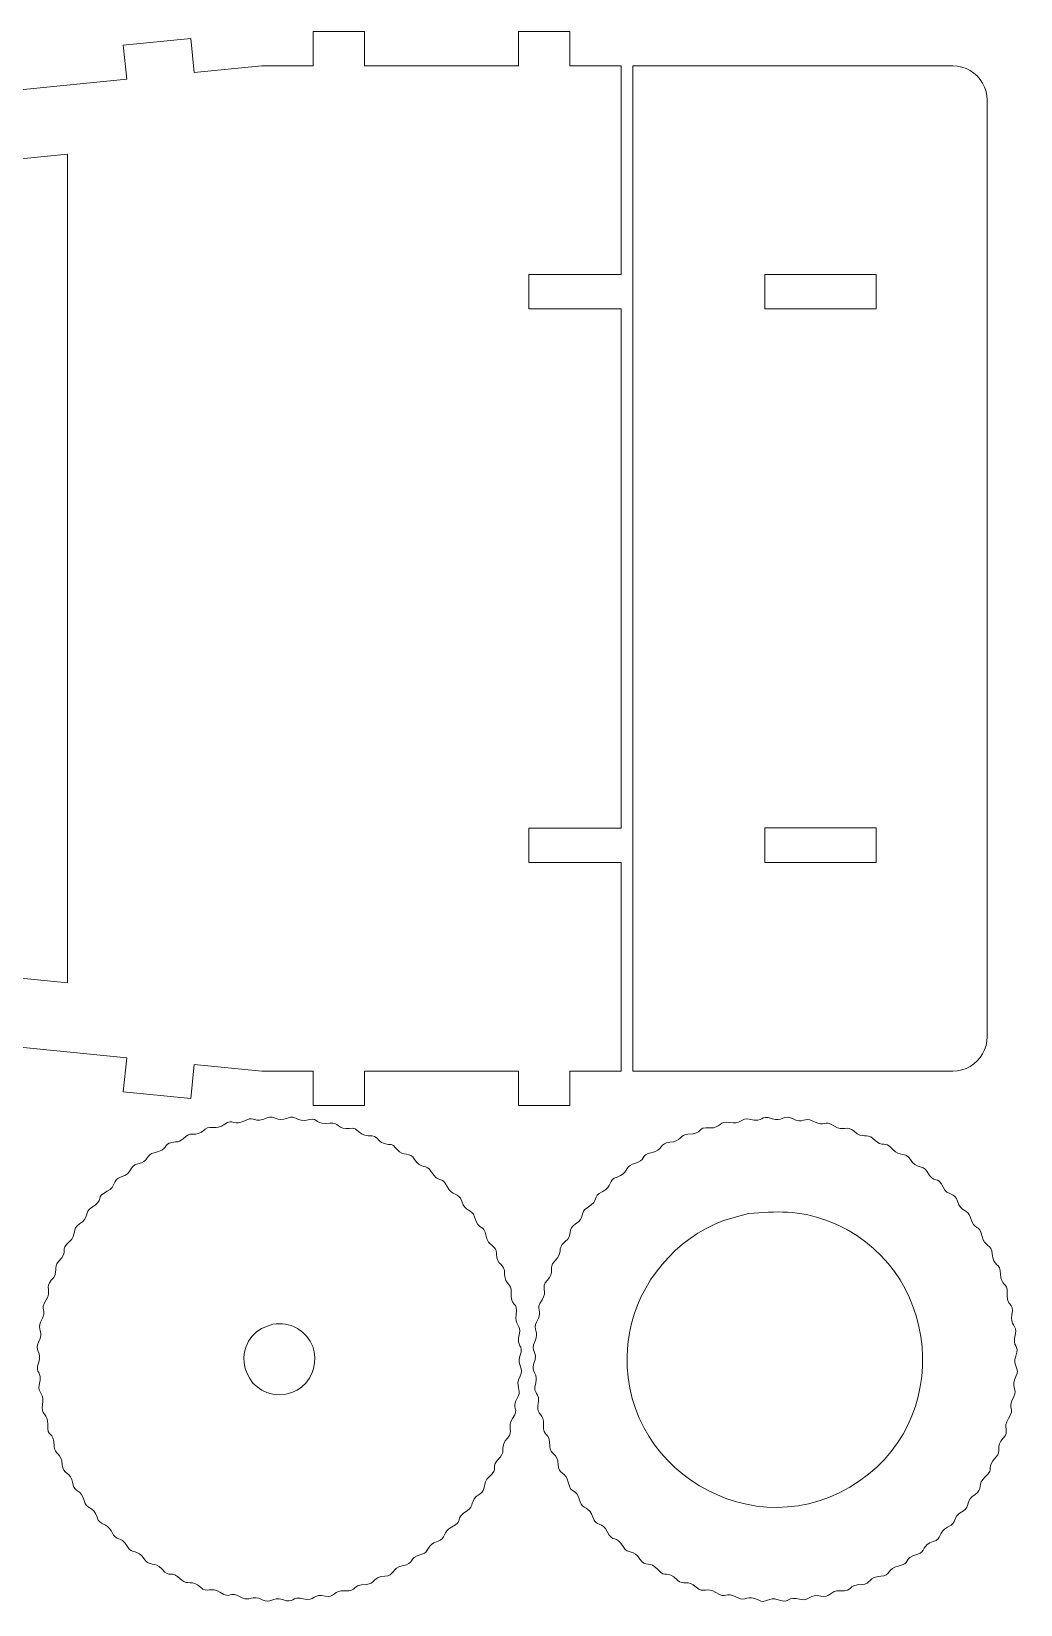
# Model space of a CAD drawing. Header units: millimetres. Extents: x -218 to 218, y -305 to 305.
# Drawn here: x -118.4 to -32.1, y -131.9 to 5.5 of the extents above; entities that cross this region are included whole.
import ezdxf

# ---------------------------------------------------------------- set-up
doc = ezdxf.new("R2010")
doc.units = ezdxf.units.MM
doc.header["$MEASUREMENT"] = 0
doc.layers.add('Camada 1', color=7, linetype='Continuous')

msp = doc.modelspace()

# ---------------------------------------------------------------- linework, layer by layer
at = {"layer": 'Camada 1', "lineweight": 9}
for points, knots in [([(-75.0229, -67.1122), (-75.0229, -67.1122), (-75.0229, -64.1122), (-75.0229, -64.1122), (-75.0229, -64.1122), (-75.0229, -64.1122), (-66.9587, -64.1122), (-66.9587, -64.1122), (-66.9587, -64.1122), (-66.9587, -64.1122), (-66.9587, -18.7803), (-66.9587, -18.7803), (-66.9587, -18.7803), (-66.9587, -18.7803), (-75.0229, -18.7803), (-75.0229, -18.7803), (-75.0229, -18.7803), (-75.0229, -18.7803), (-75.0229, -15.7802), (-75.0229, -15.7802), (-75.0229, -15.7802), (-75.0229, -15.7802), (-66.9587, -15.7802), (-66.9587, -15.7802), (-66.9587, -15.7802), (-66.9587, -15.7802), (-66.9586, 2.4597), (-66.9586, 2.4597), (-66.9586, 2.4597), (-66.9586, 2.4597), (-71.4412, 2.4597), (-71.4412, 2.4597), (-71.4412, 2.4597), (-71.4412, 2.4597), (-71.4412, 5.4597), (-71.4412, 5.4597), (-71.4412, 5.4597), (-71.4412, 5.4597), (-75.9237, 5.4597), (-75.9237, 5.4597), (-75.9237, 5.4597), (-75.9237, 5.4597), (-75.9237, 2.4597), (-75.9237, 2.4597), (-75.9237, 2.4597), (-75.9237, 2.4597), (-89.3713, 2.4597), (-89.3713, 2.4597), (-89.3713, 2.4597), (-89.3713, 2.4597), (-89.3713, 5.4597), (-89.3713, 5.4597), (-89.3713, 5.4597), (-89.3713, 5.4597), (-93.8538, 5.4597), (-93.8538, 5.4597), (-93.8538, 5.4597), (-93.8538, 5.4597), (-93.8538, 2.4597), (-93.8538, 2.4597), (-93.8538, 2.4597), (-93.8538, 2.4597), (-98.3364, 2.4597), (-98.3364, 2.4597), (-98.3364, 2.4597), (-98.3364, 2.4597), (-104.2365, 1.8708), (-104.2365, 1.8708), (-104.2365, 1.8708), (-104.2365, 1.8708), (-104.5345, 4.8561), (-104.5345, 4.8561), (-104.5345, 4.8561), (-104.5345, 4.8561), (-110.4348, 4.2671), (-110.4348, 4.2671), (-110.4348, 4.2671), (-110.4348, 4.2671), (-110.1368, 1.2819), (-110.1368, 1.2819), (-110.1368, 1.2819), (-110.1368, 1.2819), (-133.7377, -1.0738), (-133.7377, -1.0738), (-133.7377, -1.0738), (-133.7377, -1.0738), (-134.0357, 1.9115), (-134.0357, 1.9115), (-134.0357, 1.9115), (-134.0357, 1.9115), (-139.9359, 1.3225), (-139.9359, 1.3225), (-139.9359, 1.3225), (-139.9359, 1.3225), (-139.638, -1.6627), (-139.638, -1.6627), (-139.638, -1.6627), (-139.638, -1.6627), (-145.5382, -2.2516), (-145.5382, -2.2516), (-145.5382, -2.2516), (-145.5382, -2.2516), (-145.5382, -20.6681), (-145.5382, -20.6681), (-145.5382, -20.6681), (-145.5382, -20.6681), (-142.5382, -20.6681), (-142.5382, -20.6681), (-142.5382, -20.6681), (-142.5382, -20.6681), (-142.5382, -23.6681), (-142.5382, -23.6681), (-142.5382, -23.6681), (-142.5382, -23.6681), (-145.5382, -23.6681), (-145.5382, -23.6681), (-145.5382, -23.6681), (-145.5382, -23.6681), (-145.5382, -59.2244), (-145.5382, -59.2244), (-145.5382, -59.2244), (-145.5382, -59.2244), (-142.5382, -59.2244), (-142.5382, -59.2244), (-142.5382, -59.2244), (-142.5382, -59.2244), (-142.5382, -62.2244), (-142.5382, -62.2244), (-142.5382, -62.2244), (-142.5382, -62.2244), (-145.5382, -62.2244), (-145.5382, -62.2244), (-145.5382, -62.2244), (-145.5382, -62.2244), (-145.5382, -80.6409), (-145.5382, -80.6409), (-145.5382, -80.6409), (-145.5382, -80.6409), (-139.638, -81.2298), (-139.638, -81.2298), (-139.638, -81.2298), (-139.638, -81.2298), (-139.9359, -84.215), (-139.9359, -84.215), (-139.9359, -84.215), (-139.9359, -84.215), (-134.0357, -84.8039), (-134.0357, -84.8039), (-134.0357, -84.8039), (-134.0357, -84.8039), (-133.7377, -81.8187), (-133.7377, -81.8187), (-133.7377, -81.8187), (-133.7377, -81.8187), (-110.1368, -84.1744), (-110.1368, -84.1744), (-110.1368, -84.1744), (-110.1368, -84.1744), (-110.4348, -87.1596), (-110.4348, -87.1596), (-110.4348, -87.1596), (-110.4348, -87.1596), (-104.5345, -87.7485), (-104.5345, -87.7485), (-104.5345, -87.7485), (-104.5345, -87.7485), (-104.2365, -84.7633), (-104.2365, -84.7633), (-104.2365, -84.7633), (-104.2365, -84.7633), (-98.3364, -85.3522), (-98.3364, -85.3522), (-98.3364, -85.3522), (-98.3364, -85.3522), (-93.8538, -85.3522), (-93.8538, -85.3522), (-93.8538, -85.3522), (-93.8538, -85.3522), (-93.8538, -88.3523), (-93.8538, -88.3523), (-93.8538, -88.3523), (-93.8538, -88.3523), (-89.3713, -88.3523), (-89.3713, -88.3523), (-89.3713, -88.3523), (-89.3713, -88.3523), (-89.3713, -85.3522), (-89.3713, -85.3522), (-89.3713, -85.3522), (-89.3713, -85.3522), (-75.9237, -85.3522), (-75.9237, -85.3522), (-75.9237, -85.3522), (-75.9237, -85.3522), (-75.9237, -88.3523), (-75.9237, -88.3523), (-75.9237, -88.3523), (-75.9237, -88.3523), (-71.4412, -88.3523), (-71.4412, -88.3523), (-71.4412, -88.3523), (-71.4412, -88.3523), (-71.4412, -85.3522), (-71.4412, -85.3522), (-71.4412, -85.3522), (-71.4412, -85.3522), (-66.9586, -85.3522), (-66.9586, -85.3522), (-66.9586, -85.3522), (-66.9586, -85.3522), (-66.9587, -67.1122), (-66.9587, -67.1122), (-66.9587, -67.1122), (-66.9587, -67.1122), (-75.0229, -67.1122), (-75.0229, -67.1122)], [0, 0, 0, 0, 0.01818182, 0.01818182, 0.01818182, 0.01818182, 0.03636364, 0.03636364, 0.03636364, 0.03636364, 0.05454545, 0.05454545, 0.05454545, 0.05454545, 0.07272727, 0.07272727, 0.07272727, 0.07272727, 0.09090909, 0.09090909, 0.09090909, 0.09090909, 0.10909091, 0.10909091, 0.10909091, 0.10909091, 0.12727273, 0.12727273, 0.12727273, 0.12727273, 0.14545455, 0.14545455, 0.14545455, 0.14545455, 0.16363636, 0.16363636, 0.16363636, 0.16363636, 0.18181818, 0.18181818, 0.18181818, 0.18181818, 0.2, 0.2, 0.2, 0.2, 0.21818182, 0.21818182, 0.21818182, 0.21818182, 0.23636364, 0.23636364, 0.23636364, 0.23636364, 0.25454545, 0.25454545, 0.25454545, 0.25454545, 0.27272727, 0.27272727, 0.27272727, 0.27272727, 0.29090909, 0.29090909, 0.29090909, 0.29090909, 0.30909091, 0.30909091, 0.30909091, 0.30909091, 0.32727273, 0.32727273, 0.32727273, 0.32727273, 0.34545455, 0.34545455, 0.34545455, 0.34545455, 0.36363636, 0.36363636, 0.36363636, 0.36363636, 0.38181818, 0.38181818, 0.38181818, 0.38181818, 0.4, 0.4, 0.4, 0.4, 0.41818182, 0.41818182, 0.41818182, 0.41818182, 0.43636364, 0.43636364, 0.43636364, 0.43636364, 0.45454545, 0.45454545, 0.45454545, 0.45454545, 0.47272727, 0.47272727, 0.47272727, 0.47272727, 0.49090909, 0.49090909, 0.49090909, 0.49090909, 0.50909091, 0.50909091, 0.50909091, 0.50909091, 0.52727273, 0.52727273, 0.52727273, 0.52727273, 0.54545455, 0.54545455, 0.54545455, 0.54545455, 0.56363636, 0.56363636, 0.56363636, 0.56363636, 0.58181818, 0.58181818, 0.58181818, 0.58181818, 0.6, 0.6, 0.6, 0.6, 0.61818182, 0.61818182, 0.61818182, 0.61818182, 0.63636364, 0.63636364, 0.63636364, 0.63636364, 0.65454545, 0.65454545, 0.65454545, 0.65454545, 0.67272727, 0.67272727, 0.67272727, 0.67272727, 0.69090909, 0.69090909, 0.69090909, 0.69090909, 0.70909091, 0.70909091, 0.70909091, 0.70909091, 0.72727273, 0.72727273, 0.72727273, 0.72727273, 0.74545455, 0.74545455, 0.74545455, 0.74545455, 0.76363636, 0.76363636, 0.76363636, 0.76363636, 0.78181818, 0.78181818, 0.78181818, 0.78181818, 0.8, 0.8, 0.8, 0.8, 0.81818182, 0.81818182, 0.81818182, 0.81818182, 0.83636364, 0.83636364, 0.83636364, 0.83636364, 0.85454545, 0.85454545, 0.85454545, 0.85454545, 0.87272727, 0.87272727, 0.87272727, 0.87272727, 0.89090909, 0.89090909, 0.89090909, 0.89090909, 0.90909091, 0.90909091, 0.90909091, 0.90909091, 0.92727273, 0.92727273, 0.92727273, 0.92727273, 0.94545455, 0.94545455, 0.94545455, 0.94545455, 0.96363636, 0.96363636, 0.96363636, 0.96363636, 1, 1, 1, 1]), ([(-35.1038, -83.1176), (-35.1038, -83.1176), (-35.0272, -82.7327), (-35.0272, -82.7327), (-35.0272, -82.7327), (-35.0272, -82.7327), (-35.0016, -82.3411), (-35.0016, -82.3411), (-35.0016, -82.3411), (-35.0016, -82.3411), (-35.0016, -0.5513), (-35.0016, -0.5513), (-35.0016, -0.5513), (-35.0016, -0.5513), (-35.0272, -0.1598), (-35.0272, -0.1598), (-35.0272, -0.1598), (-35.0272, -0.1598), (-35.1038, 0.2251), (-35.1038, 0.2251), (-35.1038, 0.2251), (-35.1038, 0.2251), (-35.2298, 0.5967), (-35.2298, 0.5967), (-35.2298, 0.5967), (-35.2298, 0.5967), (-35.4035, 0.9487), (-35.4035, 0.9487), (-35.4035, 0.9487), (-35.4035, 0.9487), (-35.6215, 1.275), (-35.6215, 1.275), (-35.6215, 1.275), (-35.6215, 1.275), (-35.8803, 1.57), (-35.8803, 1.57), (-35.8803, 1.57), (-35.8803, 1.57), (-36.1753, 1.8287), (-36.1753, 1.8287), (-36.1753, 1.8287), (-36.1753, 1.8287), (-36.5016, 2.0468), (-36.5016, 2.0468), (-36.5016, 2.0468), (-36.5016, 2.0468), (-36.8535, 2.2203), (-36.8535, 2.2203), (-36.8535, 2.2203), (-36.8535, 2.2203), (-37.2251, 2.3465), (-37.2251, 2.3465), (-37.2251, 2.3465), (-37.2251, 2.3465), (-37.6099, 2.423), (-37.6099, 2.423), (-37.6099, 2.423), (-37.6099, 2.423), (-38.0016, 2.4487), (-38.0016, 2.4487), (-38.0016, 2.4487), (-38.0016, 2.4487), (-65.9586, 2.4486), (-65.9586, 2.4486), (-65.9586, 2.4486), (-65.9586, 2.4486), (-65.9586, -85.3412), (-65.9586, -85.3412), (-65.9586, -85.3412), (-65.9586, -85.3412), (-38.0016, -85.3412), (-38.0016, -85.3412), (-38.0016, -85.3412), (-38.0016, -85.3412), (-37.6099, -85.3155), (-37.6099, -85.3155), (-37.6099, -85.3155), (-37.6099, -85.3155), (-37.2251, -85.239), (-37.2251, -85.239), (-37.2251, -85.239), (-37.2251, -85.239), (-36.8535, -85.1128), (-36.8535, -85.1128), (-36.8535, -85.1128), (-36.8535, -85.1128), (-36.5016, -84.9392), (-36.5016, -84.9392), (-36.5016, -84.9392), (-36.5016, -84.9392), (-36.1753, -84.7212), (-36.1753, -84.7212), (-36.1753, -84.7212), (-36.1753, -84.7212), (-35.8803, -84.4625), (-35.8803, -84.4625), (-35.8803, -84.4625), (-35.8803, -84.4625), (-35.6215, -84.1674), (-35.6215, -84.1674), (-35.6215, -84.1674), (-35.6215, -84.1674), (-35.4035, -83.8412), (-35.4035, -83.8412), (-35.4035, -83.8412), (-35.4035, -83.8412), (-35.2298, -83.4892), (-35.2298, -83.4892), (-35.2298, -83.4892), (-35.2298, -83.4892), (-35.1038, -83.1176), (-35.1038, -83.1176)], [0, 0, 0, 0, 0.03448276, 0.03448276, 0.03448276, 0.03448276, 0.06896552, 0.06896552, 0.06896552, 0.06896552, 0.10344828, 0.10344828, 0.10344828, 0.10344828, 0.13793103, 0.13793103, 0.13793103, 0.13793103, 0.17241379, 0.17241379, 0.17241379, 0.17241379, 0.20689655, 0.20689655, 0.20689655, 0.20689655, 0.24137931, 0.24137931, 0.24137931, 0.24137931, 0.27586207, 0.27586207, 0.27586207, 0.27586207, 0.31034483, 0.31034483, 0.31034483, 0.31034483, 0.34482759, 0.34482759, 0.34482759, 0.34482759, 0.37931034, 0.37931034, 0.37931034, 0.37931034, 0.4137931, 0.4137931, 0.4137931, 0.4137931, 0.44827586, 0.44827586, 0.44827586, 0.44827586, 0.48275862, 0.48275862, 0.48275862, 0.48275862, 0.51724138, 0.51724138, 0.51724138, 0.51724138, 0.55172414, 0.55172414, 0.55172414, 0.55172414, 0.5862069, 0.5862069, 0.5862069, 0.5862069, 0.62068966, 0.62068966, 0.62068966, 0.62068966, 0.65517241, 0.65517241, 0.65517241, 0.65517241, 0.68965517, 0.68965517, 0.68965517, 0.68965517, 0.72413793, 0.72413793, 0.72413793, 0.72413793, 0.75862069, 0.75862069, 0.75862069, 0.75862069, 0.79310345, 0.79310345, 0.79310345, 0.79310345, 0.82758621, 0.82758621, 0.82758621, 0.82758621, 0.86206897, 0.86206897, 0.86206897, 0.86206897, 0.89655172, 0.89655172, 0.89655172, 0.89655172, 0.93103448, 0.93103448, 0.93103448, 0.93103448, 1, 1, 1, 1]), ([(-139.5382, -7.6827), (-139.5382, -7.6827), (-115.2888, -5.2623), (-115.2888, -5.2623), (-115.2888, -5.2623), (-115.2888, -5.2623), (-115.2888, -77.6302), (-115.2888, -77.6302), (-115.2888, -77.6302), (-115.2888, -77.6302), (-139.5382, -75.2098), (-139.5382, -75.2098), (-139.5382, -75.2098), (-139.5382, -75.2098), (-139.5382, -7.6827), (-139.5382, -7.6827)], [0, 0, 0, 0, 0.2, 0.2, 0.2, 0.2, 0.4, 0.4, 0.4, 0.4, 0.6, 0.6, 0.6, 0.6, 1, 1, 1, 1]), ([(-44.7095, -18.7805), (-44.7095, -18.7805), (-44.7095, -15.7805), (-44.7095, -15.7805), (-44.7095, -15.7805), (-44.7095, -15.7805), (-54.4176, -15.7805), (-54.4176, -15.7805), (-54.4176, -15.7805), (-54.4176, -15.7805), (-54.4176, -18.7805), (-54.4176, -18.7805), (-54.4176, -18.7805), (-54.4176, -18.7805), (-44.7095, -18.7805), (-44.7095, -18.7805)], [0, 0, 0, 0, 0.2, 0.2, 0.2, 0.2, 0.4, 0.4, 0.4, 0.4, 0.6, 0.6, 0.6, 0.6, 1, 1, 1, 1]), ([(-44.7095, -67.112), (-44.7095, -67.112), (-54.4176, -67.112), (-54.4176, -67.112), (-54.4176, -67.112), (-54.4176, -67.112), (-54.4176, -64.1119), (-54.4176, -64.1119), (-54.4176, -64.1119), (-54.4176, -64.1119), (-44.7095, -64.1119), (-44.7095, -64.1119), (-44.7095, -64.1119), (-44.7095, -64.1119), (-44.7095, -67.112), (-44.7095, -67.112)], [0, 0, 0, 0, 0.2, 0.2, 0.2, 0.2, 0.4, 0.4, 0.4, 0.4, 0.6, 0.6, 0.6, 0.6, 1, 1, 1, 1]), ([(-77.144, -103.1035), (-77.0945, -104.0152), (-76.5054, -103.9313), (-76.5559, -104.6033), (-76.5559, -104.6033), (-76.6665, -106.0752), (-75.9049, -105.388), (-76.1454, -106.633), (-76.1454, -106.633), (-76.3057, -107.463), (-75.6698, -107.6011), (-75.8349, -108.2421), (-75.8349, -108.2421), (-76.1923, -109.6296), (-75.3916, -109.0838), (-75.8, -110.2448), (-75.8, -110.2448), (-76.102, -111.1034), (-75.3841, -111.2687), (-75.7879, -112.0039), (-75.7879, -112.0039), (-76.2755, -112.8916), (-75.6189, -113.1329), (-75.9632, -113.7461), (-75.9632, -113.7461), (-76.6666, -114.9989), (-75.7525, -114.6727), (-76.4478, -115.6897), (-76.4478, -115.6897), (-76.9616, -116.4412), (-76.312, -116.7879), (-76.8922, -117.3926), (-76.8922, -117.3926), (-77.5947, -118.1249), (-77.02, -118.5259), (-77.5122, -119.0299), (-77.5122, -119.0299), (-78.5154, -120.0572), (-77.5487, -119.9775), (-78.4821, -120.7815), (-78.4821, -120.7815), (-79.1731, -121.3767), (-78.6372, -121.8785), (-79.3531, -122.3116), (-79.3531, -122.3116), (-80.2209, -122.8365), (-79.77, -123.3744), (-80.3771, -123.733), (-80.3771, -123.733), (-81.6128, -124.463), (-80.6553, -124.64), (-81.7679, -125.1736), (-81.7679, -125.1736), (-82.5885, -125.5672), (-82.199, -126.1932), (-83.0037, -126.4261), (-83.0037, -126.4261), (-83.977, -126.7078), (-83.6814, -127.3451), (-84.3606, -127.5341), (-84.3606, -127.5341), (-85.7422, -127.9185), (-84.8631, -128.3367), (-86.0761, -128.5657), (-86.0761, -128.5657), (-86.9712, -128.7347), (-86.7561, -129.4372), (-87.5933, -129.4559), (-87.5933, -129.4559), (-88.6048, -129.4785), (-88.4894, -130.1676), (-89.1917, -130.1746), (-89.1917, -130.1746), (-90.6265, -130.1889), (-89.8862, -130.8204), (-91.1164, -130.7269), (-91.1164, -130.7269), (-92.0239, -130.6579), (-91.9987, -131.3931), (-92.8121, -131.1943), (-92.8121, -131.1943), (-93.7959, -130.9539), (-93.8615, -131.6499), (-94.5416, -131.4751), (-94.5416, -131.4751), (-95.9308, -131.1181), (-95.3819, -131.919), (-96.5443, -131.51), (-96.5443, -131.51), (-97.4023, -131.2081), (-97.5689, -131.9255), (-98.3034, -131.5221), (-98.3034, -131.5221), (-99.1914, -131.0344), (-99.4328, -131.6912), (-100.0457, -131.3468), (-100.0457, -131.3468), (-101.2975, -130.6434), (-100.9718, -131.5574), (-101.9891, -130.8621), (-101.9891, -130.8621), (-102.7404, -130.3486), (-103.0882, -130.9976), (-103.6921, -130.4178), (-103.6921, -130.4178), (-104.4232, -129.7159), (-104.8255, -130.2897), (-105.3294, -129.7978), (-105.3294, -129.7978), (-106.3565, -128.7951), (-106.2786, -129.7602), (-107.0811, -128.828), (-107.0811, -128.828), (-107.6756, -128.1374), (-108.1788, -128.6723), (-108.611, -127.9567), (-108.611, -127.9567), (-109.135, -127.0895), (-109.6742, -127.54), (-110.0325, -126.9328), (-110.0325, -126.9328), (-110.7611, -125.6981), (-110.94, -126.6541), (-111.4732, -125.542), (-111.4732, -125.542), (-111.8665, -124.7217), (-112.4912, -125.1122), (-112.7255, -124.3063), (-112.7255, -124.3063), (-113.0217, -123.2873), (-113.6699, -123.6808), (-113.8535, -122.861), (-113.8535, -122.861), (-114.0802, -121.8486), (-114.7353, -122.1833), (-114.8483, -121.3571), (-114.8483, -121.3571), (-114.9941, -120.2903), (-115.7359, -120.5939), (-115.7555, -119.7166), (-115.7555, -119.7166), (-115.7781, -118.7053), (-116.4671, -118.8205), (-116.474, -118.1184), (-116.474, -118.1184), (-116.4884, -116.6838), (-117.1208, -117.4226), (-117.0266, -116.1935), (-117.0266, -116.1935), (-116.9571, -115.2873), (-117.6923, -115.3116), (-117.4937, -114.4981), (-117.4937, -114.4981), (-117.2538, -113.5146), (-117.9496, -113.4484), (-117.7745, -112.7685), (-117.7745, -112.7685), (-117.4174, -111.3809), (-118.2185, -111.928), (-117.8096, -110.7658), (-117.8096, -110.7658), (-117.508, -109.9087), (-118.2249, -109.74), (-117.8218, -109.0065), (-117.8218, -109.0065), (-117.3336, -108.1182), (-117.9912, -107.8776), (-117.6463, -107.2644), (-117.6463, -107.2644), (-116.9434, -106.0147), (-117.8566, -106.3365), (-117.1618, -105.3207), (-117.1618, -105.3207), (-116.6478, -104.5694), (-117.2975, -104.2219), (-116.7172, -103.618), (-116.7172, -103.618), (-116.0158, -102.888), (-116.5895, -102.4841), (-116.0973, -101.9806), (-116.0973, -101.9806), (-115.0947, -100.9547), (-116.0601, -101.0324), (-115.1275, -100.2289), (-115.1275, -100.2289), (-114.4367, -99.6337), (-114.9726, -99.1323), (-114.2564, -98.6988), (-114.2564, -98.6988), (-113.3879, -98.1731), (-113.8402, -97.6367), (-113.2324, -97.2776), (-113.2324, -97.2776), (-111.9967, -96.5476), (-112.955, -96.3711), (-111.8416, -95.8368), (-111.8416, -95.8368), (-111.0215, -95.4433), (-111.4108, -94.8176), (-110.6059, -94.5842), (-110.6059, -94.5842), (-109.5862, -94.2885), (-109.9804, -93.6399), (-109.1604, -93.4564), (-109.1604, -93.4564), (-108.1942, -93.2402), (-108.4334, -92.6039), (-107.7465, -92.4738), (-107.7465, -92.4738), (-106.4834, -92.2345), (-106.9212, -91.7045), (-106.2051, -91.5691), (-106.2051, -91.5691), (-105.6705, -91.468), (-105.6443, -91.6935), (-104.9687, -91.0573), (-104.9687, -91.0573), (-104.4123, -90.5334), (-104.2876, -91.2353), (-103.2749, -90.4308), (-103.2749, -90.4308), (-102.7234, -89.9926), (-102.3825, -90.6056), (-101.5811, -89.9834), (-101.5811, -89.9834), (-100.8506, -89.4163), (-100.8623, -90.2562), (-99.6569, -89.6071), (-99.6569, -89.6071), (-98.9836, -89.2445), (-99.0468, -89.9544), (-97.8583, -89.4399), (-97.8583, -89.4399), (-97.2115, -89.1599), (-97.0419, -89.8407), (-96.1072, -89.4466), (-96.1072, -89.4466), (-95.2534, -89.0866), (-95.481, -89.8961), (-94.1511, -89.5813), (-94.1511, -89.5813), (-93.4081, -89.4054), (-93.6507, -90.0727), (-92.3697, -89.8847), (-92.3697, -89.8847), (-91.6733, -89.7825), (-91.686, -90.4823), (-90.6804, -90.3446), (-90.6804, -90.3446), (-89.8501, -90.2309), (-89.9514, -90.9602), (-89.0414, -90.9857), (-89.0414, -90.9857), (-87.9877, -91.0152), (-88.4274, -91.4222), (-87.6284, -91.6719), (-87.6284, -91.6719), (-86.9857, -91.8728), (-87.0883, -91.5326), (-86.5284, -92.1827), (-86.5284, -92.1827), (-85.9337, -92.8732), (-85.4312, -92.3376), (-84.9984, -93.0537), (-84.9984, -93.0537), (-84.4743, -93.9207), (-83.9353, -93.4709), (-83.5769, -94.0776), (-83.5769, -94.0776), (-82.8465, -95.3136), (-82.6702, -94.3555), (-82.1363, -95.4685), (-82.1363, -95.4685), (-81.743, -96.2885), (-81.1168, -95.8994), (-80.8838, -96.7042), (-80.8838, -96.7042), (-80.6016, -97.6785), (-79.9657, -97.381), (-79.7762, -98.0609), (-79.7762, -98.0609), (-79.3915, -99.4415), (-78.9733, -98.5659), (-78.7442, -99.7766), (-78.7442, -99.7766), (-78.5748, -100.6719), (-77.8728, -100.4566), (-77.854, -101.2938), (-77.854, -101.2938), (-77.8287, -102.4202), (-77.0996, -102.0251), (-77.144, -103.1035)], [0, 0, 0, 0, 0.01351351, 0.01351351, 0.01351351, 0.01351351, 0.02702703, 0.02702703, 0.02702703, 0.02702703, 0.04054054, 0.04054054, 0.04054054, 0.04054054, 0.05405405, 0.05405405, 0.05405405, 0.05405405, 0.06756757, 0.06756757, 0.06756757, 0.06756757, 0.08108108, 0.08108108, 0.08108108, 0.08108108, 0.09459459, 0.09459459, 0.09459459, 0.09459459, 0.10810811, 0.10810811, 0.10810811, 0.10810811, 0.12162162, 0.12162162, 0.12162162, 0.12162162, 0.13513514, 0.13513514, 0.13513514, 0.13513514, 0.14864865, 0.14864865, 0.14864865, 0.14864865, 0.16216216, 0.16216216, 0.16216216, 0.16216216, 0.17567568, 0.17567568, 0.17567568, 0.17567568, 0.18918919, 0.18918919, 0.18918919, 0.18918919, 0.2027027, 0.2027027, 0.2027027, 0.2027027, 0.21621622, 0.21621622, 0.21621622, 0.21621622, 0.22972973, 0.22972973, 0.22972973, 0.22972973, 0.24324324, 0.24324324, 0.24324324, 0.24324324, 0.25675676, 0.25675676, 0.25675676, 0.25675676, 0.27027027, 0.27027027, 0.27027027, 0.27027027, 0.28378378, 0.28378378, 0.28378378, 0.28378378, 0.2972973, 0.2972973, 0.2972973, 0.2972973, 0.31081081, 0.31081081, 0.31081081, 0.31081081, 0.32432432, 0.32432432, 0.32432432, 0.32432432, 0.33783784, 0.33783784, 0.33783784, 0.33783784, 0.35135135, 0.35135135, 0.35135135, 0.35135135, 0.36486486, 0.36486486, 0.36486486, 0.36486486, 0.37837838, 0.37837838, 0.37837838, 0.37837838, 0.39189189, 0.39189189, 0.39189189, 0.39189189, 0.40540541, 0.40540541, 0.40540541, 0.40540541, 0.41891892, 0.41891892, 0.41891892, 0.41891892, 0.43243243, 0.43243243, 0.43243243, 0.43243243, 0.44594595, 0.44594595, 0.44594595, 0.44594595, 0.45945946, 0.45945946, 0.45945946, 0.45945946, 0.47297297, 0.47297297, 0.47297297, 0.47297297, 0.48648649, 0.48648649, 0.48648649, 0.48648649, 0.5, 0.5, 0.5, 0.5, 0.51351351, 0.51351351, 0.51351351, 0.51351351, 0.52702703, 0.52702703, 0.52702703, 0.52702703, 0.54054054, 0.54054054, 0.54054054, 0.54054054, 0.55405405, 0.55405405, 0.55405405, 0.55405405, 0.56756757, 0.56756757, 0.56756757, 0.56756757, 0.58108108, 0.58108108, 0.58108108, 0.58108108, 0.59459459, 0.59459459, 0.59459459, 0.59459459, 0.60810811, 0.60810811, 0.60810811, 0.60810811, 0.62162162, 0.62162162, 0.62162162, 0.62162162, 0.63513514, 0.63513514, 0.63513514, 0.63513514, 0.64864865, 0.64864865, 0.64864865, 0.64864865, 0.66216216, 0.66216216, 0.66216216, 0.66216216, 0.67567568, 0.67567568, 0.67567568, 0.67567568, 0.68918919, 0.68918919, 0.68918919, 0.68918919, 0.7027027, 0.7027027, 0.7027027, 0.7027027, 0.71621622, 0.71621622, 0.71621622, 0.71621622, 0.72972973, 0.72972973, 0.72972973, 0.72972973, 0.74324324, 0.74324324, 0.74324324, 0.74324324, 0.75675676, 0.75675676, 0.75675676, 0.75675676, 0.77027027, 0.77027027, 0.77027027, 0.77027027, 0.78378378, 0.78378378, 0.78378378, 0.78378378, 0.7972973, 0.7972973, 0.7972973, 0.7972973, 0.81081081, 0.81081081, 0.81081081, 0.81081081, 0.82432432, 0.82432432, 0.82432432, 0.82432432, 0.83783784, 0.83783784, 0.83783784, 0.83783784, 0.85135135, 0.85135135, 0.85135135, 0.85135135, 0.86486486, 0.86486486, 0.86486486, 0.86486486, 0.87837838, 0.87837838, 0.87837838, 0.87837838, 0.89189189, 0.89189189, 0.89189189, 0.89189189, 0.90540541, 0.90540541, 0.90540541, 0.90540541, 0.91891892, 0.91891892, 0.91891892, 0.91891892, 0.93243243, 0.93243243, 0.93243243, 0.93243243, 0.94594595, 0.94594595, 0.94594595, 0.94594595, 0.95945946, 0.95945946, 0.95945946, 0.95945946, 0.97297297, 0.97297297, 0.97297297, 0.97297297, 1, 1, 1, 1]), ([(-33.8574, -103.115), (-33.8079, -104.0263), (-33.2187, -103.9427), (-33.2692, -104.6147), (-33.2692, -104.6147), (-33.3798, -106.0862), (-32.6183, -105.4), (-32.8587, -106.6445), (-32.8587, -106.6445), (-33.0191, -107.4748), (-32.3833, -107.6122), (-32.5483, -108.2535), (-32.5483, -108.2535), (-32.9055, -109.6416), (-32.1048, -109.0952), (-32.5134, -110.2562), (-32.5134, -110.2562), (-32.8153, -111.1142), (-32.0976, -111.2807), (-32.5012, -112.0154), (-32.5012, -112.0154), (-32.989, -112.9033), (-32.3322, -113.1444), (-32.6766, -113.7575), (-32.6766, -113.7575), (-33.38, -115.0096), (-32.4661, -114.6844), (-33.1612, -115.7011), (-33.1612, -115.7011), (-33.675, -116.4528), (-33.0255, -116.7994), (-33.6056, -117.404), (-33.6056, -117.404), (-34.3081, -118.1362), (-33.7335, -118.5374), (-34.2255, -119.0413), (-34.2255, -119.0413), (-35.2288, -120.0685), (-34.2621, -119.9884), (-35.1955, -120.7929), (-35.1955, -120.7929), (-35.8865, -121.3884), (-35.3509, -121.8904), (-36.0665, -122.3231), (-36.0665, -122.3231), (-36.9344, -122.8479), (-36.4834, -123.3857), (-37.0904, -123.7444), (-37.0904, -123.7444), (-38.3262, -124.4747), (-37.3689, -124.6516), (-38.4813, -125.185), (-38.4813, -125.185), (-39.3017, -125.5783), (-38.9124, -126.2045), (-39.717, -126.4375), (-39.717, -126.4375), (-40.6904, -126.7195), (-40.3947, -127.3564), (-41.0739, -127.5455), (-41.0739, -127.5455), (-42.4556, -127.9302), (-41.5773, -128.3486), (-42.7895, -128.5772), (-42.7895, -128.5772), (-43.6843, -128.7459), (-43.4695, -129.4486), (-44.3067, -129.4674), (-44.3067, -129.4674), (-45.319, -129.4901), (-45.2023, -130.179), (-45.9051, -130.186), (-45.9051, -130.186), (-47.3396, -130.2003), (-46.5996, -130.8318), (-47.8298, -130.7383), (-47.8298, -130.7383), (-48.7371, -130.6693), (-48.7118, -131.4043), (-49.5255, -131.2058), (-49.5255, -131.2058), (-50.5103, -130.9655), (-50.5743, -131.6613), (-51.255, -131.4865), (-51.255, -131.4865), (-52.6446, -131.1296), (-52.0947, -131.9303), (-53.2576, -131.5214), (-53.2576, -131.5214), (-54.1158, -131.2197), (-54.2831, -131.9369), (-55.0168, -131.5335), (-55.0168, -131.5335), (-55.9038, -131.0459), (-56.1468, -131.7026), (-56.7591, -131.3581), (-56.7591, -131.3581), (-58.0087, -130.6551), (-57.6868, -131.5682), (-58.7026, -130.8736), (-58.7026, -130.8736), (-59.4538, -130.3599), (-59.8008, -131.009), (-60.4053, -130.4293), (-60.4053, -130.4293), (-61.138, -129.7269), (-61.5384, -130.3015), (-62.0427, -129.8092), (-62.0427, -129.8092), (-63.0697, -128.8066), (-62.9921, -129.7715), (-63.7944, -128.8395), (-63.7944, -128.8395), (-64.3889, -128.1489), (-64.8922, -128.6836), (-65.3245, -127.9682), (-65.3245, -127.9682), (-65.8488, -127.1004), (-66.387, -127.5518), (-66.7458, -126.9443), (-66.7458, -126.9443), (-67.4753, -125.7092), (-67.653, -126.6658), (-68.1866, -125.5534), (-68.1866, -125.5534), (-68.58, -124.7331), (-69.2049, -125.123), (-69.439, -124.3178), (-69.439, -124.3178), (-69.7223, -123.3433), (-70.3573, -123.6407), (-70.5469, -122.9611), (-70.5469, -122.9611), (-70.9332, -121.5764), (-71.3486, -122.4605), (-71.5786, -121.2451), (-71.5786, -121.2451), (-71.748, -120.35), (-72.4501, -120.5653), (-72.4687, -119.728), (-72.4687, -119.728), (-72.4914, -118.7167), (-73.1807, -118.8321), (-73.1875, -118.1298), (-73.1875, -118.1298), (-73.2015, -116.695), (-73.833, -117.4365), (-73.7399, -116.205), (-73.7399, -116.205), (-73.675, -115.3465), (-74.3579, -115.2873), (-74.2298, -114.6031), (-74.2298, -114.6031), (-73.9592, -113.1563), (-74.7351, -113.7722), (-74.425, -112.5782), (-74.425, -112.5782), (-74.2169, -111.7762), (-74.8226, -111.5981), (-74.6044, -110.9765), (-74.6044, -110.9765), (-74.1161, -109.5855), (-75.031, -110.0486), (-74.4751, -108.9091), (-74.4751, -108.9091), (-74.1047, -108.1498), (-74.6844, -107.8537), (-74.3596, -107.2758), (-74.3596, -107.2758), (-73.6568, -106.0254), (-74.5699, -106.3475), (-73.8752, -105.3322), (-73.8752, -105.3322), (-73.3611, -104.5808), (-74.011, -104.2342), (-73.4305, -103.6293), (-73.4305, -103.6293), (-72.729, -102.8983), (-73.3029, -102.4958), (-72.8107, -101.992), (-72.8107, -101.992), (-71.8079, -100.9657), (-72.7736, -101.0437), (-71.8409, -100.2403), (-71.8409, -100.2403), (-71.1502, -99.6454), (-71.6855, -99.1431), (-70.9699, -98.7102), (-70.9699, -98.7102), (-70.1012, -98.1848), (-70.5536, -97.6482), (-69.9458, -97.2889), (-69.9458, -97.2889), (-68.7107, -96.5588), (-69.6654, -96.3809), (-68.555, -95.8482), (-68.555, -95.8482), (-67.7352, -95.4549), (-68.124, -94.8291), (-67.3192, -94.5956), (-67.3192, -94.5956), (-66.3442, -94.3127), (-66.6424, -93.6772), (-65.9624, -93.4878), (-65.9624, -93.4878), (-64.58, -93.1027), (-65.46, -92.685), (-64.2466, -92.4561), (-64.2466, -92.4561), (-63.3524, -92.2874), (-63.5663, -91.5844), (-62.7293, -91.5661), (-62.7293, -91.5661), (-61.7174, -91.5439), (-61.8338, -90.8538), (-61.1312, -90.8472), (-61.1312, -90.8472), (-59.6981, -90.8337), (-60.4367, -90.2016), (-59.2065, -90.2948), (-59.2065, -90.2948), (-58.2983, -90.3636), (-58.325, -89.6287), (-57.5106, -89.8279), (-57.5106, -89.8279), (-56.5264, -90.0686), (-56.4623, -89.3718), (-55.7811, -89.5466), (-55.7811, -89.5466), (-54.3902, -89.9035), (-54.942, -89.1025), (-53.7786, -89.5118), (-53.7786, -89.5118), (-52.9207, -89.8136), (-52.7548, -89.0962), (-52.0194, -89.4996), (-52.0194, -89.4996), (-51.1302, -89.9873), (-50.8898, -89.3307), (-50.2772, -89.6751), (-50.2772, -89.6751), (-49.0269, -90.3779), (-49.3491, -89.4649), (-48.3337, -90.1596), (-48.3337, -90.1596), (-47.5825, -90.6735), (-47.2349, -90.0236), (-46.6307, -90.6042), (-46.6307, -90.6042), (-45.901, -91.3052), (-45.4963, -90.7326), (-44.9932, -91.2241), (-44.9932, -91.2241), (-43.9671, -92.2265), (-44.0445, -91.2612), (-43.2417, -92.194), (-43.2417, -92.194), (-42.6473, -92.8847), (-42.1449, -92.3489), (-41.7118, -93.0651), (-41.7118, -93.0651), (-41.1873, -93.9325), (-40.6492, -93.4819), (-40.2904, -94.0891), (-40.2904, -94.0891), (-39.5605, -95.3243), (-39.3835, -94.3672), (-38.8497, -95.4799), (-38.8497, -95.4799), (-38.4563, -96.3), (-37.8303, -95.9105), (-37.5971, -96.7157), (-37.5971, -96.7157), (-37.3153, -97.6895), (-36.6788, -97.3929), (-36.4895, -98.0723), (-36.4895, -98.0723), (-36.105, -99.4526), (-35.6858, -98.5784), (-35.4575, -99.7879), (-35.4575, -99.7879), (-35.2889, -100.6822), (-34.5861, -100.4683), (-34.5673, -101.3052), (-34.5673, -101.3052), (-34.542, -102.4316), (-33.813, -102.0365), (-33.8574, -103.115)], [0, 0, 0, 0, 0.01369863, 0.01369863, 0.01369863, 0.01369863, 0.02739726, 0.02739726, 0.02739726, 0.02739726, 0.04109589, 0.04109589, 0.04109589, 0.04109589, 0.05479452, 0.05479452, 0.05479452, 0.05479452, 0.06849315, 0.06849315, 0.06849315, 0.06849315, 0.08219178, 0.08219178, 0.08219178, 0.08219178, 0.09589041, 0.09589041, 0.09589041, 0.09589041, 0.10958904, 0.10958904, 0.10958904, 0.10958904, 0.12328767, 0.12328767, 0.12328767, 0.12328767, 0.1369863, 0.1369863, 0.1369863, 0.1369863, 0.15068493, 0.15068493, 0.15068493, 0.15068493, 0.16438356, 0.16438356, 0.16438356, 0.16438356, 0.17808219, 0.17808219, 0.17808219, 0.17808219, 0.19178082, 0.19178082, 0.19178082, 0.19178082, 0.20547945, 0.20547945, 0.20547945, 0.20547945, 0.21917808, 0.21917808, 0.21917808, 0.21917808, 0.23287671, 0.23287671, 0.23287671, 0.23287671, 0.24657534, 0.24657534, 0.24657534, 0.24657534, 0.26027397, 0.26027397, 0.26027397, 0.26027397, 0.2739726, 0.2739726, 0.2739726, 0.2739726, 0.28767123, 0.28767123, 0.28767123, 0.28767123, 0.30136986, 0.30136986, 0.30136986, 0.30136986, 0.31506849, 0.31506849, 0.31506849, 0.31506849, 0.32876712, 0.32876712, 0.32876712, 0.32876712, 0.34246575, 0.34246575, 0.34246575, 0.34246575, 0.35616438, 0.35616438, 0.35616438, 0.35616438, 0.36986301, 0.36986301, 0.36986301, 0.36986301, 0.38356164, 0.38356164, 0.38356164, 0.38356164, 0.39726027, 0.39726027, 0.39726027, 0.39726027, 0.4109589, 0.4109589, 0.4109589, 0.4109589, 0.42465753, 0.42465753, 0.42465753, 0.42465753, 0.43835616, 0.43835616, 0.43835616, 0.43835616, 0.45205479, 0.45205479, 0.45205479, 0.45205479, 0.46575342, 0.46575342, 0.46575342, 0.46575342, 0.47945205, 0.47945205, 0.47945205, 0.47945205, 0.49315068, 0.49315068, 0.49315068, 0.49315068, 0.50684932, 0.50684932, 0.50684932, 0.50684932, 0.52054795, 0.52054795, 0.52054795, 0.52054795, 0.53424658, 0.53424658, 0.53424658, 0.53424658, 0.54794521, 0.54794521, 0.54794521, 0.54794521, 0.56164384, 0.56164384, 0.56164384, 0.56164384, 0.57534247, 0.57534247, 0.57534247, 0.57534247, 0.5890411, 0.5890411, 0.5890411, 0.5890411, 0.60273973, 0.60273973, 0.60273973, 0.60273973, 0.61643836, 0.61643836, 0.61643836, 0.61643836, 0.63013699, 0.63013699, 0.63013699, 0.63013699, 0.64383562, 0.64383562, 0.64383562, 0.64383562, 0.65753425, 0.65753425, 0.65753425, 0.65753425, 0.67123288, 0.67123288, 0.67123288, 0.67123288, 0.68493151, 0.68493151, 0.68493151, 0.68493151, 0.69863014, 0.69863014, 0.69863014, 0.69863014, 0.71232877, 0.71232877, 0.71232877, 0.71232877, 0.7260274, 0.7260274, 0.7260274, 0.7260274, 0.73972603, 0.73972603, 0.73972603, 0.73972603, 0.75342466, 0.75342466, 0.75342466, 0.75342466, 0.76712329, 0.76712329, 0.76712329, 0.76712329, 0.78082192, 0.78082192, 0.78082192, 0.78082192, 0.79452055, 0.79452055, 0.79452055, 0.79452055, 0.80821918, 0.80821918, 0.80821918, 0.80821918, 0.82191781, 0.82191781, 0.82191781, 0.82191781, 0.83561644, 0.83561644, 0.83561644, 0.83561644, 0.84931507, 0.84931507, 0.84931507, 0.84931507, 0.8630137, 0.8630137, 0.8630137, 0.8630137, 0.87671233, 0.87671233, 0.87671233, 0.87671233, 0.89041096, 0.89041096, 0.89041096, 0.89041096, 0.90410959, 0.90410959, 0.90410959, 0.90410959, 0.91780822, 0.91780822, 0.91780822, 0.91780822, 0.93150685, 0.93150685, 0.93150685, 0.93150685, 0.94520548, 0.94520548, 0.94520548, 0.94520548, 0.95890411, 0.95890411, 0.95890411, 0.95890411, 0.97260274, 0.97260274, 0.97260274, 0.97260274, 1, 1, 1, 1]), ([(-55.8424, -97.7946), (-53.4009, -97.5757), (-51.4748, -97.4784), (-49.0063, -98.3952), (-49.0063, -98.3952), (-38.8885, -102.1529), (-37.6401, -116.2109), (-46.9918, -121.6814), (-46.9918, -121.6814), (-56.4109, -127.1912), (-68.1998, -119.0426), (-66.2401, -108.1922), (-66.2401, -108.1922), (-65.4524, -103.8309), (-62.183, -99.9377), (-58.0299, -98.3952), (-58.0299, -98.3952), (-58.0299, -98.3952), (-55.8424, -97.7946), (-55.8424, -97.7946)], [0, 0, 0, 0, 0.16666667, 0.16666667, 0.16666667, 0.16666667, 0.33333333, 0.33333333, 0.33333333, 0.33333333, 0.5, 0.5, 0.5, 0.5, 0.66666667, 0.66666667, 0.66666667, 0.66666667, 1, 1, 1, 1]), ([(-97.3637, -107.4457), (-96.5892, -107.3763), (-95.9598, -107.3964), (-95.2353, -107.8201), (-95.2353, -107.8201), (-92.5237, -109.406), (-93.6616, -113.6146), (-96.8048, -113.6146), (-96.8048, -113.6146), (-99.9489, -113.6146), (-101.0865, -109.4065), (-98.3742, -107.8201), (-98.3742, -107.8201), (-98.3742, -107.8201), (-97.3637, -107.4457), (-97.3637, -107.4457)], [0, 0, 0, 0, 0.2, 0.2, 0.2, 0.2, 0.4, 0.4, 0.4, 0.4, 0.6, 0.6, 0.6, 0.6, 1, 1, 1, 1])]:
    msp.add_open_spline(points, degree=3, knots=knots, dxfattribs=at)

doc.saveas('drawing.dxf')
